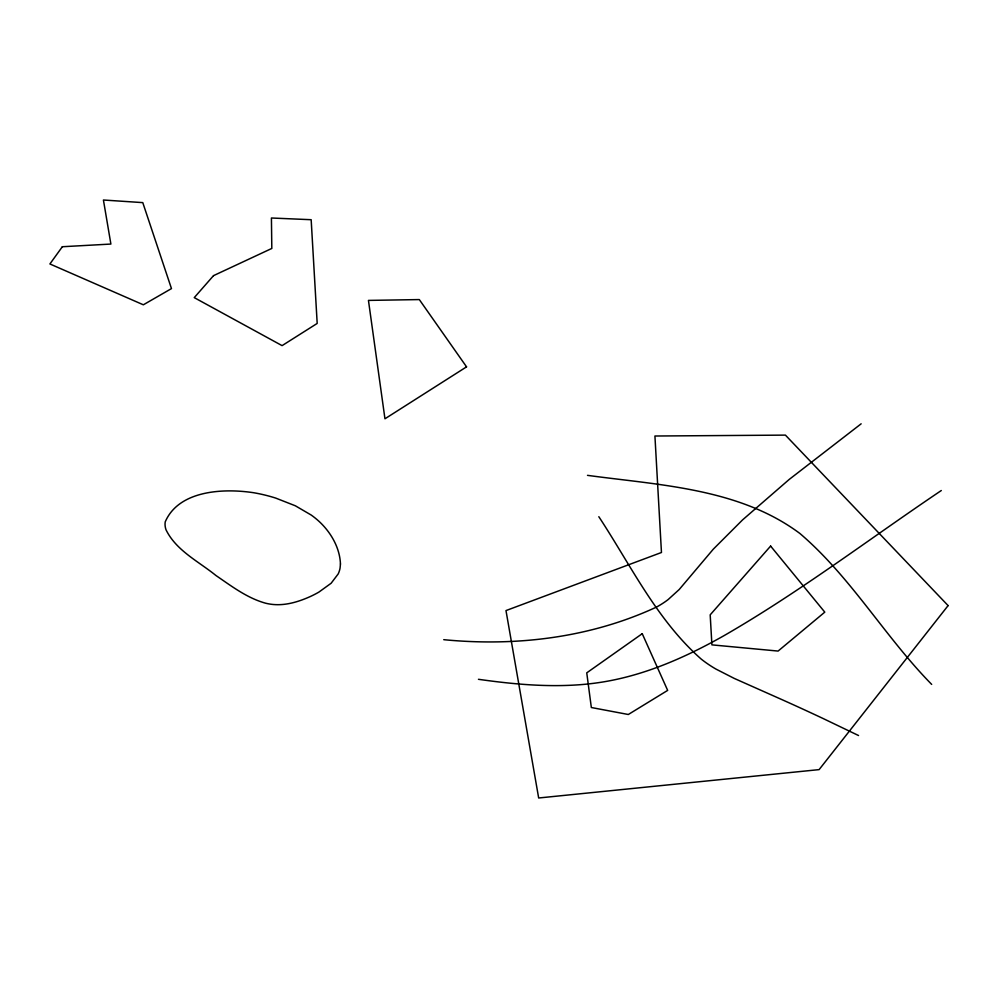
<?xml version="1.0" encoding="UTF-8"?>
<svg xmlns="http://www.w3.org/2000/svg" width="998" height="998" viewBox="0 0 998 998"><rect width="100%" height="100%" fill="white"/><g stroke="black" fill="none" stroke-linecap="round" stroke-linejoin="round"><path stroke-width="1.5" d="M861.149 423.813L789.218 479.427L742.574 519.883L713.283 549.187L679.214 589.506L668.136 599.573A112.026 77.37 9.4 0 1 656.41 607.121C590.28 637.797 516.016 646.692 443.748 639.681M941.301 490.529C869.121 539.107 799.623 592.051 724.161 635.576C687.472 656.322 648.326 673.9 606.597 681.347A217.414 149.812 11.2 0 1 582.408 684.516C547.702 687.422 512.822 684.166 478.454 679.301M587.498 475.347C659.678 485.19 739.206 488.209 799.885 533.468C850.97 577.044 884.802 636.674 931.683 684.403M858.542 735.526L822.863 718.398A1206.757 492.613 13.8 0 0 780.648 699.049L734.229 678.403L716.04 669.122A122.642 81.474 3.1 0 1 701.282 659.142C656.921 620.132 630.823 565.342 598.825 516.702M340.455 563.995L340.069 568.062A54.503 35.566 17.6 0 1 338.197 573.925L331.124 583.256L318.961 592.051A150.523 98.889 20.2 0 1 310.016 596.667C298.602 601.757 286.127 605.586 273.489 604.514A34.681 22.168 17.7 0 1 265.605 603.204C247.105 598.089 231.548 586.15 215.942 575.509C198.552 561.4 176.147 550.622 165.992 529.738A32.497 20.958 20.1 0 1 165.231 521.854C178.991 489.956 224.076 488.209 253.729 492.738A107.909 69.361 18.2 0 1 275.685 498.077L295.371 505.799L311.264 515.08A68.675 44.873 18.2 0 1 320.383 522.64C331.498 533.468 339.831 548.239 340.455 563.995M62.35 246.731L49.9 263.959L143.35 304.802L171.469 288.597L142.776 202.619L103.418 200.012L110.89 244.061L62.35 246.731M948.1 605.599L819.109 769.62L538.671 797.988L505.986 610.576L661.462 552.493L654.925 436.014L785.414 435.116L948.1 605.599M213.535 275.635L194.248 297.629L282.085 345.632L317.189 323.427L311.164 219.71L271.419 218.001L271.818 248.44L213.535 275.635M770.618 546.081L710.189 614.843L711.911 644.87L778.091 651.07L824.785 612.136L770.618 546.081M642.238 633.693L586.749 672.852L591.34 707.52L628.316 714.493L667.662 690.391L642.238 633.693M466.553 366.852L384.954 418.786L368.449 300.41L419.31 299.575L466.553 366.852"/></g></svg>
